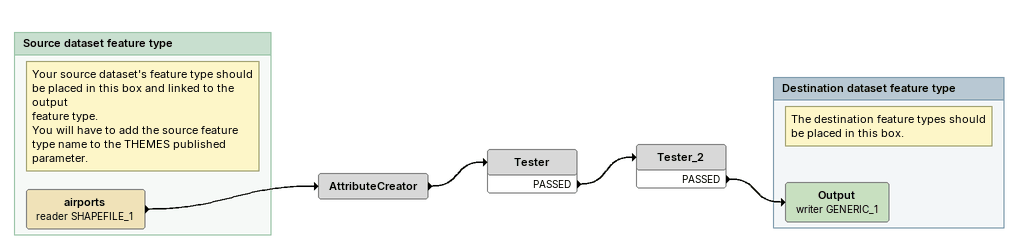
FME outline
AttributeCreator
    -> Tester
Tester
    PASSED -> Tester_2
Tester_2
    PASSED -> Output (writer GENERIC_1)

Bookmark: Source dataset feature type
Note: Your source dataset's feature type should be placed in this box and linked to the output / feature type. / You will have to add the source feature type name to the THEMES published parameter.
airports (reader SHAPEFILE_1)
    -> AttributeCreator

Bookmark: Destination dataset feature type
Note: The destination feature types should / be placed in this box.
Output (writer GENERIC_1)
